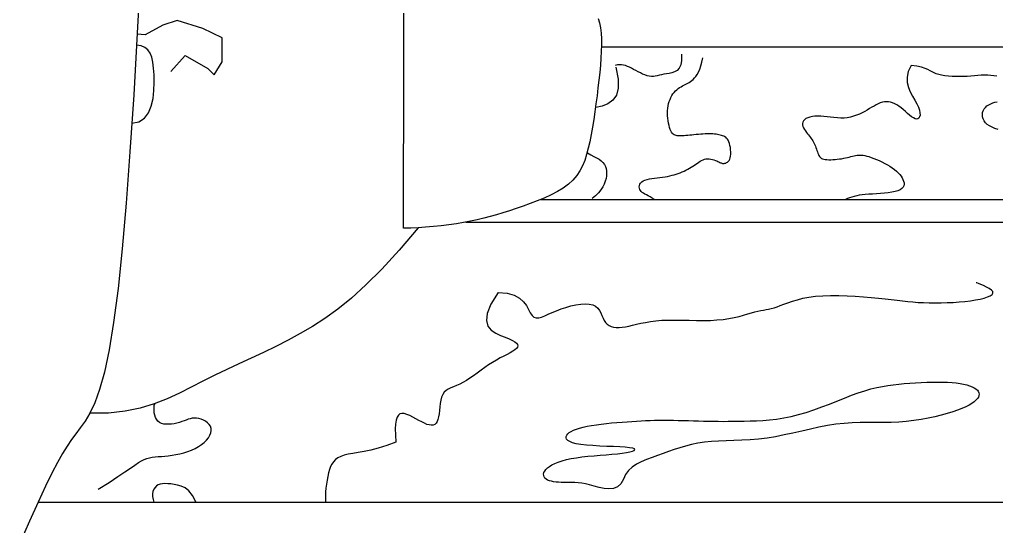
# Model space of a CAD drawing. Extents: x 560 to 725, y 213 to 408.
# Drawn here: x 593.37 to 642.87, y 300.31 to 325.99 of the extents above; entities that cross this region are included whole.
import ezdxf

# ---------------------------------------------------------------- set-up
doc = ezdxf.new("R2010")
doc.units = 0
doc.header["$LTSCALE"] = 10
doc.header["$MEASUREMENT"] = 0
for name, color, linetype in [('3', 3, 'CONTINUOUS'), ('4', 4, 'CONTINUOUS'), ('7', 7, 'CONTINUOUS')]:
    doc.layers.add(name, color=color, linetype=linetype)

msp = doc.modelspace()

# ---------------------------------------------------------------- linework, layer by layer
at = {"layer": '3'}
for p, q in [((622.854, 324.603), (687.081, 324.603)), ((619.779, 316.873), (695.291, 316.873))]:
    msp.add_line(p, q, dxfattribs=at)
for points in [[(601.035, 323.351), (601.766, 324.162), (602.903, 323.513), (603.228, 323.189), (603.634, 323.838), (603.634, 325.055), (602.659, 325.542), (601.36, 325.947), (600.629, 325.704), (599.736, 325.217), (599.736, 325.217), (599.333, 325.239)], [(599.057, 320.732), (599.419, 320.804), (599.696, 320.989), (599.901, 321.263), (600.042, 321.604), (600.131, 321.99), (600.177, 322.398), (600.191, 322.805), (600.183, 323.189), (600.161, 323.531), (600.123, 323.828), (600.065, 324.081), (599.981, 324.289), (599.867, 324.454), (599.719, 324.575), (599.531, 324.653), (599.3, 324.689)], [(626.91, 324.227), (626.911, 323.92), (626.869, 323.689), (626.791, 323.522), (626.685, 323.407), (626.56, 323.334), (626.422, 323.289), (626.281, 323.262), (626.143, 323.242), (626.016, 323.218), (625.899, 323.192), (625.789, 323.166), (625.685, 323.142), (625.584, 323.122), (625.484, 323.11), (625.383, 323.109), (625.279, 323.119), (625.17, 323.144), (625.058, 323.181), (624.942, 323.228), (624.826, 323.283), (624.709, 323.341), (624.594, 323.402), (624.481, 323.463), (624.372, 323.52), (624.268, 323.572), (624.168, 323.617), (624.07, 323.653), (623.973, 323.68), (623.874, 323.696), (623.773, 323.699), (623.667, 323.69), (623.555, 323.665)], [(625.54, 316.873), (625.43, 316.943), (625.321, 317.007), (625.222, 317.061), (625.131, 317.108), (625.05, 317.15), (624.979, 317.191), (624.917, 317.232), (624.866, 317.276), (624.826, 317.325), (624.796, 317.382), (624.777, 317.444), (624.772, 317.51), (624.78, 317.578), (624.802, 317.644), (624.84, 317.707), (624.895, 317.765), (624.967, 317.816), (625.058, 317.857), (625.163, 317.891), (625.282, 317.917), (625.409, 317.939), (625.543, 317.957), (625.679, 317.973), (625.816, 317.988), (625.95, 318.005), (626.078, 318.024), (626.2, 318.045), (626.317, 318.07), (626.43, 318.097), (626.539, 318.126), (626.644, 318.159), (626.747, 318.194), (626.847, 318.231), (626.945, 318.271), (627.041, 318.314), (627.136, 318.359), (627.227, 318.406), (627.316, 318.454), (627.402, 318.505), (627.485, 318.556), (627.565, 318.609), (627.641, 318.662), (627.715, 318.714), (627.787, 318.765), (627.858, 318.811), (627.929, 318.853), (628, 318.887), (628.074, 318.913), (628.15, 318.929), (628.23, 318.935), (628.311, 318.93), (628.393, 318.918), (628.474, 318.899), (628.552, 318.876), (628.626, 318.85), (628.694, 318.823), (628.755, 318.797), (628.807, 318.774), (628.853, 318.753), (628.893, 318.736), (628.928, 318.722), (628.962, 318.711), (628.995, 318.704), (629.03, 318.702), (629.067, 318.703), (629.107, 318.709), (629.151, 318.721), (629.196, 318.739), (629.24, 318.767), (629.282, 318.804), (629.32, 318.852), (629.353, 318.912), (629.378, 318.986), (629.395, 319.074), (629.404, 319.174), (629.405, 319.281), (629.398, 319.392), (629.385, 319.503), (629.366, 319.61), (629.342, 319.709), (629.312, 319.798), (629.278, 319.872), (629.24, 319.933), (629.198, 319.982), (629.152, 320.022), (629.102, 320.053), (629.049, 320.079), (628.993, 320.1), (628.934, 320.118), (628.873, 320.136), (628.808, 320.152), (628.739, 320.166), (628.666, 320.179), (628.589, 320.189), (628.505, 320.197), (628.416, 320.202), (628.32, 320.203), (628.218, 320.202), (628.11, 320.197), (627.998, 320.19), (627.884, 320.181), (627.768, 320.171), (627.654, 320.16), (627.541, 320.148), (627.433, 320.137), (627.329, 320.127), (627.231, 320.118), (627.138, 320.11), (627.05, 320.104), (626.968, 320.1), (626.891, 320.097), (626.819, 320.097), (626.753, 320.1), (626.691, 320.105), (626.635, 320.114), (626.583, 320.129), (626.535, 320.151), (626.491, 320.183), (626.45, 320.224), (626.411, 320.278), (626.375, 320.345), (626.34, 320.426), (626.308, 320.521), (626.279, 320.626), (626.254, 320.74), (626.234, 320.861), (626.218, 320.986), (626.208, 321.113), (626.205, 321.241), (626.208, 321.368), (626.219, 321.492), (626.236, 321.612), (626.26, 321.728), (626.291, 321.84), (626.328, 321.946), (626.372, 322.045), (626.422, 322.138), (626.478, 322.222), (626.539, 322.299), (626.605, 322.369), (626.673, 322.433), (626.744, 322.49), (626.816, 322.541), (626.889, 322.587), (626.96, 322.628), (627.03, 322.665), (627.099, 322.7), (627.167, 322.734), (627.234, 322.769), (627.3, 322.807), (627.367, 322.85), (627.435, 322.9), (627.503, 322.959), (627.573, 323.028), (627.642, 323.111), (627.711, 323.211), (627.777, 323.329), (627.839, 323.47), (627.895, 323.636), (627.946, 323.829), (627.989, 324.054)], [(623.579, 323.582), (623.704, 322.976), (623.709, 322.506), (623.612, 322.152), (623.431, 321.896), (623.183, 321.719), (622.888, 321.602), (622.562, 321.527), (622.55, 321.525)], [(638.54, 323.668), (638.396, 323.36), (638.338, 323.072), (638.347, 322.804), (638.408, 322.554), (638.504, 322.322), (638.62, 322.107), (638.738, 321.908), (638.842, 321.724), (638.92, 321.555), (638.969, 321.401), (638.994, 321.266), (638.996, 321.152), (638.977, 321.06), (638.941, 320.993), (638.888, 320.952), (638.823, 320.941), (638.747, 320.959), (638.662, 321.003), (638.57, 321.067), (638.47, 321.147), (638.366, 321.237), (638.259, 321.332), (638.149, 321.427), (638.039, 321.516), (637.93, 321.596), (637.822, 321.664), (637.714, 321.721), (637.607, 321.766), (637.501, 321.799), (637.397, 321.819), (637.293, 321.826), (637.189, 321.818), (637.087, 321.797), (636.985, 321.764), (636.881, 321.72), (636.776, 321.667), (636.668, 321.608), (636.557, 321.542), (636.441, 321.474), (636.32, 321.403), (636.193, 321.333), (636.06, 321.264), (635.922, 321.199), (635.777, 321.14), (635.628, 321.088), (635.473, 321.046), (635.313, 321.015), (635.149, 320.997), (634.981, 320.994), (634.81, 321.002), (634.637, 321.018), (634.466, 321.039), (634.296, 321.061), (634.13, 321.081), (633.97, 321.096), (633.817, 321.101), (633.673, 321.095), (633.54, 321.078), (633.418, 321.05), (633.311, 321.013), (633.219, 320.967), (633.144, 320.914), (633.088, 320.855), (633.052, 320.79), (633.038, 320.721), (633.043, 320.648), (633.064, 320.573), (633.097, 320.497), (633.141, 320.421), (633.191, 320.347), (633.244, 320.274), (633.298, 320.205), (633.35, 320.14), (633.399, 320.078), (633.445, 320.018), (633.489, 319.959), (633.53, 319.901), (633.569, 319.841), (633.605, 319.779), (633.638, 319.714), (633.669, 319.645), (633.697, 319.573), (633.724, 319.499), (633.749, 319.425), (633.773, 319.353), (633.797, 319.283), (633.821, 319.217), (633.846, 319.157), (633.871, 319.104), (633.899, 319.058), (633.931, 319.018), (633.967, 318.984), (634.011, 318.956), (634.062, 318.933), (634.123, 318.915), (634.195, 318.903), (634.279, 318.894), (634.373, 318.89), (634.475, 318.89), (634.583, 318.893), (634.694, 318.9), (634.806, 318.911), (634.918, 318.924), (635.026, 318.94), (635.13, 318.959), (635.229, 318.98), (635.323, 319.002), (635.412, 319.024), (635.498, 319.046), (635.58, 319.066), (635.659, 319.085), (635.735, 319.101), (635.808, 319.113), (635.881, 319.121), (635.954, 319.124), (636.031, 319.122), (636.113, 319.113), (636.201, 319.098), (636.298, 319.075), (636.405, 319.044), (636.524, 319.004), (636.653, 318.957), (636.789, 318.902), (636.928, 318.841), (637.069, 318.775), (637.209, 318.704), (637.344, 318.63), (637.473, 318.553), (637.592, 318.475), (637.701, 318.394), (637.8, 318.313), (637.888, 318.23), (637.966, 318.147), (638.033, 318.062), (638.089, 317.978), (638.134, 317.893), (638.167, 317.808), (638.186, 317.725), (638.188, 317.644), (638.173, 317.566), (638.136, 317.494), (638.077, 317.427), (637.992, 317.368), (637.879, 317.317), (637.737, 317.276), (637.571, 317.243), (637.387, 317.217), (637.191, 317.196), (636.987, 317.179), (636.783, 317.165), (636.584, 317.151), (636.396, 317.138), (636.223, 317.123), (636.066, 317.105), (635.921, 317.085), (635.787, 317.061), (635.662, 317.032), (635.543, 316.999), (635.43, 316.961), (635.319, 316.916), (635.226, 316.873)], [(642.887, 323.114), (642.737, 323.139), (642.583, 323.158), (642.425, 323.167), (642.263, 323.168), (642.098, 323.162), (641.928, 323.151), (641.754, 323.138), (641.576, 323.124), (641.392, 323.111), (641.204, 323.102), (641.01, 323.097), (640.815, 323.099), (640.622, 323.106), (640.435, 323.119), (640.257, 323.138), (640.092, 323.165), (639.943, 323.198), (639.815, 323.239), (639.708, 323.286), (639.612, 323.339), (639.514, 323.396), (639.401, 323.455), (639.26, 323.513), (639.078, 323.57), (638.842, 323.622), (638.54, 323.668)], [(642.954, 320.414), (642.795, 320.472), (642.648, 320.533), (642.516, 320.6), (642.403, 320.677), (642.311, 320.763), (642.241, 320.859), (642.192, 320.96), (642.163, 321.065), (642.155, 321.17), (642.165, 321.272), (642.195, 321.37), (642.242, 321.46), (642.308, 321.54), (642.387, 321.609), (642.479, 321.669), (642.579, 321.72), (642.685, 321.763), (642.794, 321.798), (642.902, 321.826)], [(622.129, 319.247), (622.153, 319.228), (622.309, 319.133), (622.462, 319.054), (622.605, 318.982), (622.734, 318.911), (622.842, 318.832), (622.931, 318.746), (623.001, 318.653), (623.053, 318.551), (623.089, 318.443), (623.109, 318.327), (623.114, 318.205), (623.107, 318.075), (623.086, 317.94), (623.05, 317.799), (622.997, 317.654), (622.924, 317.506), (622.829, 317.358), (622.708, 317.209), (622.56, 317.063), (622.382, 316.919)], [(617.627, 312.167), (618.083, 312.129), (618.437, 312.026), (618.704, 311.874), (618.903, 311.692), (619.049, 311.496), (619.158, 311.303), (619.249, 311.131), (619.336, 310.997), (619.435, 310.913), (619.548, 310.877), (619.676, 310.881), (619.82, 310.918), (619.981, 310.979), (620.16, 311.059), (620.357, 311.148), (620.573, 311.241), (620.807, 311.329), (621.054, 311.41), (621.308, 311.479), (621.559, 311.533), (621.802, 311.569), (622.03, 311.584), (622.236, 311.573), (622.411, 311.533), (622.553, 311.464), (622.664, 311.369), (622.752, 311.255), (622.822, 311.129), (622.882, 310.998), (622.938, 310.868), (622.996, 310.746), (623.062, 310.639), (623.143, 310.552), (623.238, 310.485), (623.347, 310.437), (623.469, 310.406), (623.603, 310.391), (623.749, 310.39), (623.905, 310.403), (624.071, 310.428), (624.247, 310.463), (624.434, 310.506), (624.634, 310.554), (624.85, 310.603), (625.084, 310.65), (625.337, 310.693), (625.611, 310.728), (625.91, 310.753), (626.233, 310.765), (626.576, 310.767), (626.933, 310.763), (627.297, 310.755), (627.663, 310.748), (628.024, 310.746), (628.375, 310.752), (628.709, 310.769), (629.021, 310.801), (629.311, 310.844), (629.579, 310.897), (629.827, 310.954), (630.056, 311.014), (630.265, 311.073), (630.455, 311.128), (630.629, 311.176), (630.786, 311.214), (630.93, 311.244), (631.065, 311.27), (631.196, 311.294), (631.326, 311.319), (631.459, 311.35), (631.6, 311.387), (631.751, 311.436), (631.918, 311.497), (632.102, 311.568), (632.306, 311.644), (632.533, 311.722), (632.783, 311.798), (633.06, 311.868), (633.367, 311.927), (633.704, 311.972), (634.073, 312), (634.468, 312.012), (634.879, 312.01), (635.299, 311.997), (635.718, 311.974), (636.13, 311.945), (636.524, 311.911), (636.893, 311.875), (637.232, 311.838), (637.542, 311.803), (637.832, 311.769), (638.106, 311.737), (638.371, 311.708), (638.632, 311.683), (638.897, 311.662), (639.171, 311.647), (639.459, 311.638), (639.758, 311.635), (640.063, 311.638), (640.371, 311.647), (640.678, 311.662), (640.979, 311.684), (641.27, 311.711), (641.547, 311.745), (641.806, 311.784), (642.041, 311.83), (642.247, 311.881), (642.421, 311.937), (642.555, 311.998), (642.647, 312.064), (642.689, 312.134), (642.678, 312.208), (642.612, 312.286), (642.502, 312.364), (642.366, 312.439), (642.219, 312.508), (642.077, 312.567), (641.956, 312.614), (641.872, 312.644), (641.84, 312.655)], [(617.627, 312.167), (617.254, 311.575), (617.063, 311.103), (617.024, 310.736), (617.104, 310.456), (617.271, 310.249), (617.494, 310.096), (617.74, 309.983), (617.977, 309.891), (618.18, 309.809), (618.343, 309.732), (618.468, 309.659), (618.556, 309.589), (618.607, 309.521), (618.624, 309.455), (618.606, 309.389), (618.555, 309.323), (618.473, 309.254), (618.362, 309.184), (618.227, 309.108), (618.073, 309.028), (617.902, 308.94), (617.72, 308.845), (617.529, 308.74), (617.335, 308.623), (617.139, 308.496), (616.945, 308.361), (616.752, 308.221), (616.562, 308.081), (616.374, 307.945), (616.19, 307.816), (616.011, 307.7), (615.838, 307.599), (615.67, 307.517), (615.51, 307.448), (615.36, 307.388), (615.221, 307.329), (615.095, 307.267), (614.984, 307.195), (614.889, 307.107), (614.812, 306.998), (614.755, 306.863), (614.713, 306.708), (614.682, 306.539), (614.66, 306.364), (614.641, 306.188), (614.623, 306.019), (614.6, 305.864), (614.568, 305.73), (614.526, 305.621), (614.471, 305.539), (614.404, 305.482), (614.324, 305.449), (614.233, 305.439), (614.129, 305.451), (614.013, 305.483), (613.885, 305.535), (613.745, 305.604), (613.597, 305.684), (613.444, 305.77), (613.291, 305.854), (613.141, 305.929), (612.997, 305.99), (612.864, 306.028), (612.746, 306.039), (612.645, 306.015), (612.563, 305.952), (612.498, 305.848), (612.451, 305.698), (612.422, 305.501), (612.409, 305.252), (612.415, 304.947), (612.437, 304.585)], [(623.974, 302.706), (623.84, 302.463), (623.665, 302.311), (623.458, 302.232), (623.228, 302.213), (622.984, 302.238), (622.734, 302.291), (622.489, 302.357), (622.257, 302.422), (622.045, 302.471), (621.852, 302.506), (621.676, 302.528), (621.513, 302.54), (621.362, 302.546), (621.219, 302.546), (621.082, 302.545), (620.947, 302.544), (620.813, 302.545), (620.681, 302.551), (620.554, 302.561), (620.432, 302.576), (620.319, 302.597), (620.217, 302.626), (620.127, 302.662), (620.052, 302.706), (619.993, 302.759), (619.952, 302.82), (619.93, 302.888), (619.926, 302.96), (619.942, 303.036), (619.979, 303.115), (620.037, 303.195), (620.117, 303.275), (620.22, 303.353), (620.346, 303.429), (620.495, 303.503), (620.666, 303.572), (620.861, 303.636), (621.078, 303.696), (621.318, 303.749), (621.582, 303.795), (621.866, 303.834), (622.167, 303.867), (622.477, 303.896), (622.788, 303.921), (623.094, 303.945), (623.387, 303.969), (623.661, 303.994), (623.908, 304.023), (624.123, 304.055), (624.299, 304.091), (624.432, 304.129), (624.517, 304.167), (624.549, 304.205), (624.524, 304.24), (624.437, 304.272), (624.283, 304.299), (624.06, 304.321), (623.782, 304.338), (623.463, 304.354), (623.119, 304.368), (622.766, 304.385), (622.42, 304.404), (622.096, 304.429), (621.809, 304.462), (621.573, 304.503), (621.386, 304.551), (621.245, 304.607), (621.146, 304.667), (621.085, 304.731), (621.059, 304.798), (621.063, 304.866), (621.093, 304.933), (621.147, 304.999), (621.224, 305.064), (621.323, 305.126), (621.443, 305.185), (621.585, 305.242), (621.748, 305.294), (621.931, 305.344), (622.135, 305.388), (622.358, 305.429), (622.597, 305.465), (622.848, 305.498), (623.107, 305.527), (623.371, 305.553), (623.636, 305.576), (623.898, 305.597), (624.153, 305.616), (624.398, 305.634), (624.635, 305.649), (624.865, 305.663), (625.092, 305.675), (625.318, 305.684), (625.544, 305.691), (625.773, 305.696), (626.007, 305.697), (626.249, 305.696), (626.497, 305.692), (626.749, 305.686), (627.004, 305.679), (627.261, 305.671), (627.518, 305.663), (627.773, 305.655), (628.025, 305.649), (628.274, 305.643), (628.52, 305.639), (628.766, 305.637), (629.016, 305.636), (629.271, 305.637), (629.533, 305.639), (629.806, 305.643), (630.092, 305.649), (630.392, 305.656), (630.707, 305.667), (631.035, 305.686), (631.375, 305.714), (631.727, 305.754), (632.089, 305.809), (632.461, 305.881), (632.842, 305.974), (633.229, 306.088), (633.621, 306.22), (634.014, 306.363), (634.404, 306.514), (634.788, 306.666), (635.162, 306.815), (635.523, 306.954), (635.868, 307.079), (636.194, 307.185), (636.504, 307.274), (636.8, 307.347), (637.087, 307.406), (637.366, 307.454), (637.642, 307.493), (637.917, 307.524), (638.195, 307.551), (638.478, 307.573), (638.765, 307.593), (639.052, 307.608), (639.336, 307.62), (639.615, 307.626), (639.886, 307.628), (640.146, 307.625), (640.392, 307.616), (640.621, 307.6), (640.834, 307.579), (641.029, 307.552), (641.207, 307.52), (641.368, 307.482), (641.511, 307.44), (641.636, 307.392), (641.742, 307.339), (641.831, 307.282), (641.901, 307.221), (641.951, 307.156), (641.982, 307.087), (641.994, 307.016), (641.985, 306.941), (641.956, 306.865), (641.905, 306.786), (641.833, 306.707), (641.739, 306.625), (641.622, 306.543), (641.48, 306.459), (641.313, 306.375), (641.12, 306.29), (640.9, 306.205), (640.652, 306.12), (640.376, 306.035), (640.074, 305.952), (639.75, 305.872), (639.407, 305.799), (639.049, 305.733), (638.68, 305.676), (638.302, 305.631), (637.919, 305.6), (637.533, 305.582), (637.146, 305.575), (636.755, 305.574), (636.36, 305.573), (635.961, 305.569), (635.557, 305.556), (635.147, 305.53), (634.729, 305.486), (634.305, 305.421), (633.874, 305.338), (633.439, 305.243), (633, 305.143), (632.56, 305.041), (632.121, 304.944), (631.682, 304.858), (631.247, 304.787), (630.816, 304.736), (630.392, 304.701), (629.976, 304.679), (629.569, 304.663), (629.174, 304.65), (628.792, 304.634), (628.425, 304.611), (628.074, 304.576), (627.741, 304.525), (627.424, 304.46), (627.119, 304.383), (626.825, 304.296), (626.539, 304.202), (626.257, 304.104), (625.978, 304.002), (625.698, 303.901), (625.417, 303.801), (625.141, 303.697), (624.875, 303.585), (624.628, 303.459), (624.408, 303.313), (624.22, 303.143), (624.073, 302.942), (623.974, 302.706)], [(597.358, 302.198), (597.905, 302.544), (598.349, 302.834), (598.704, 303.073), (598.986, 303.267), (599.209, 303.422), (599.389, 303.543), (599.54, 303.635), (599.677, 303.705), (599.814, 303.756), (599.953, 303.793), (600.095, 303.819), (600.243, 303.837), (600.397, 303.85), (600.558, 303.861), (600.727, 303.874), (600.906, 303.893), (601.095, 303.918), (601.292, 303.953), (601.493, 303.996), (601.694, 304.048), (601.893, 304.109), (602.085, 304.181), (602.268, 304.263), (602.439, 304.355), (602.593, 304.457), (602.729, 304.568), (602.846, 304.685), (602.941, 304.806), (603.013, 304.928), (603.061, 305.049), (603.082, 305.167), (603.075, 305.279), (603.039, 305.383), (602.978, 305.478), (602.896, 305.563), (602.798, 305.637), (602.689, 305.698), (602.573, 305.746), (602.454, 305.78), (602.337, 305.799), (602.227, 305.802), (602.121, 305.792), (602.017, 305.77), (601.915, 305.74), (601.81, 305.703), (601.703, 305.663), (601.59, 305.622), (601.47, 305.582), (601.341, 305.547), (601.206, 305.517), (601.068, 305.496), (600.931, 305.485), (600.798, 305.486), (600.673, 305.501), (600.558, 305.533), (600.458, 305.582), (600.374, 305.652), (600.307, 305.738), (600.256, 305.838), (600.219, 305.949), (600.196, 306.067), (600.185, 306.19), (600.186, 306.313), (600.198, 306.435), (600.215, 306.528)], [(612.437, 304.585), (611.971, 304.413), (611.548, 304.282), (611.166, 304.184), (610.824, 304.112), (610.519, 304.057), (610.25, 304.012), (610.015, 303.969), (609.812, 303.92), (609.64, 303.859), (609.495, 303.785), (609.374, 303.696), (609.275, 303.592), (609.193, 303.473), (609.126, 303.34), (609.071, 303.19), (609.025, 303.025), (608.984, 302.844), (608.949, 302.653), (608.92, 302.456), (608.896, 302.259), (608.879, 302.068), (608.868, 301.887), (608.863, 301.723), (608.866, 301.581), (608.869, 301.54)], [(602.302, 301.54), (602.295, 301.558), (602.125, 301.88), (601.943, 302.109), (601.754, 302.262), (601.562, 302.357), (601.375, 302.411), (601.195, 302.441), (601.029, 302.462), (600.875, 302.475), (600.735, 302.479), (600.609, 302.471), (600.495, 302.45), (600.395, 302.414), (600.308, 302.361), (600.234, 302.289), (600.173, 302.198), (600.129, 302.089), (600.105, 301.963), (600.104, 301.823), (600.131, 301.67), (600.176, 301.54)]]:
    msp.add_lwpolyline(points, dxfattribs=at)
at = {"layer": '4'}
msp.add_line((594.312, 301.54), (717.694, 301.54), dxfattribs=at)
for points in [[(612.831, 315.417), (612.857, 332.549)], [(599.518, 328.685), (599.336, 325.302), (599.152, 322.168), (598.963, 319.295), (598.768, 316.695), (598.567, 314.379), (598.357, 312.36), (598.137, 310.65), (597.907, 309.251), (597.668, 308.132), (597.424, 307.252), (597.176, 306.571), (596.929, 306.047), (596.685, 305.639), (596.446, 305.307), (596.216, 305.011), (595.994, 304.712), (595.774, 304.385), (595.543, 304.007), (595.293, 303.556), (595.011, 303.01), (594.687, 302.345), (594.312, 301.54), (593.874, 300.572), (593.368, 299.429)], [(622.684, 326.048), (622.748, 325.818), (622.8, 325.568), (622.834, 325.298), (622.853, 325.008), (622.856, 324.699), (622.848, 324.372), (622.828, 324.029), (622.8, 323.671), (622.764, 323.299), (622.723, 322.915), (622.678, 322.521), (622.629, 322.121), (622.577, 321.717), (622.521, 321.315), (622.461, 320.918), (622.398, 320.531), (622.331, 320.157), (622.261, 319.801), (622.186, 319.465), (622.103, 319.151), (622.008, 318.856), (621.895, 318.58), (621.761, 318.322), (621.601, 318.081), (621.409, 317.857), (621.183, 317.648), (620.919, 317.453), (620.622, 317.272), (620.299, 317.103), (619.956, 316.946), (619.601, 316.8), (619.24, 316.664), (618.88, 316.536), (618.528, 316.417), (618.188, 316.305), (617.858, 316.201), (617.535, 316.103), (617.214, 316.011), (616.891, 315.926), (616.563, 315.847), (616.224, 315.773), (615.872, 315.706), (615.503, 315.644), (615.121, 315.588), (614.731, 315.539), (614.337, 315.497), (613.946, 315.463), (613.561, 315.438), (613.188, 315.423), (612.831, 315.417)], [(613.561, 315.438), (612.597, 314.304), (611.721, 313.348), (610.922, 312.547), (610.184, 311.878), (609.496, 311.32), (608.844, 310.85), (608.215, 310.447), (607.596, 310.087), (606.975, 309.752), (606.352, 309.434), (605.729, 309.13), (605.107, 308.836), (604.488, 308.546), (603.873, 308.258), (603.264, 307.968), (602.662, 307.67), (602.066, 307.365), (601.465, 307.062), (600.844, 306.776), (600.189, 306.518), (599.484, 306.303), (598.715, 306.144), (597.869, 306.054), (596.929, 306.047)]]:
    msp.add_lwpolyline(points, dxfattribs=at)
at = {"layer": '7'}
msp.add_line((615.981, 315.727), (696.668, 315.727), dxfattribs=at)

doc.saveas('drawing.dxf')
